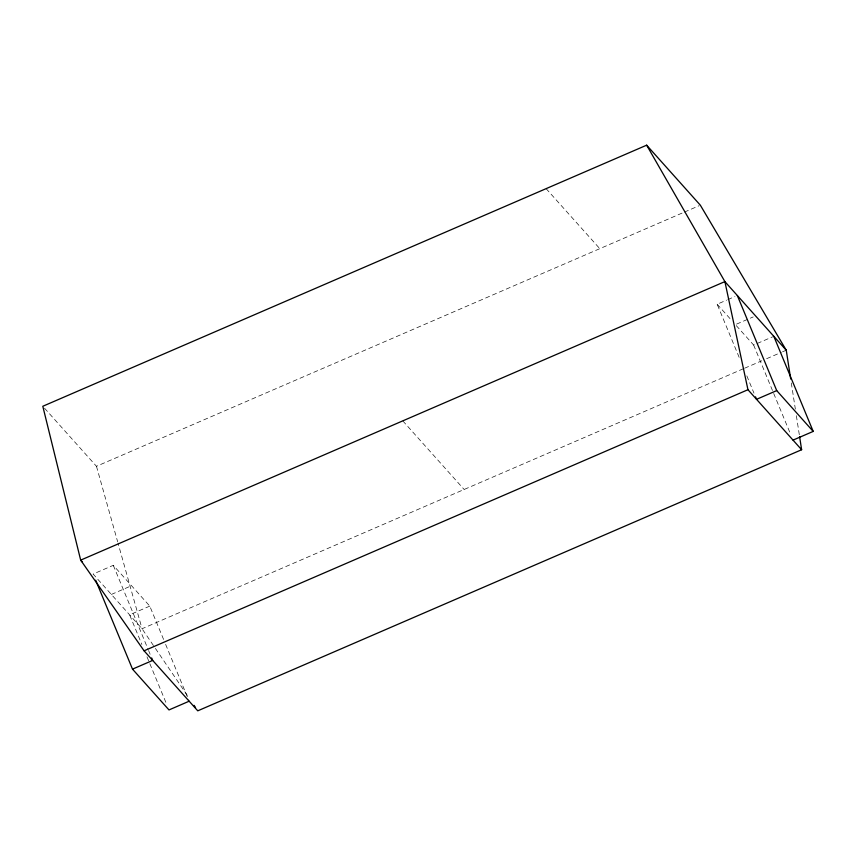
<?xml version="1.0" encoding="UTF-8"?>
<svg xmlns="http://www.w3.org/2000/svg" width="856" height="856" viewBox="0 0 856 856"><rect width="100%" height="100%" fill="white"/><g stroke="black" fill="none" stroke-linecap="round" stroke-linejoin="round"><path stroke-width="0.64" stroke-dasharray="4.28 3.21" d="M44.555 408.237L96.471 466.285L683.174 212.62M684.393 212.095L699.106 205.729M163.592 639.453L149.779 606.112L113.292 565.313L93.122 574.044L142.043 628.743L154.679 647.35M739.156 357.337L717.157 304.233L726.648 300.124M727.835 299.611L734.951 296.54M111.366 594.438L131.535 585.718M736.577 324.114L753.194 316.934M149.779 606.112L129.609 614.833L141.882 644.472M736.267 325.601L753.633 345.022L772.626 336.815M743.383 368.743L142.043 628.743L118 543.036M744.613 368.219L761.754 360.804M766.655 358.685L781.346 352.33M782.577 351.805L786.247 350.211M717.157 304.233L731.923 320.743M546.117 188.652L599.799 248.668M402.78 420.863L464.145 489.482M155.418 648.441L188.855 697.683M753.633 345.022L790.473 433.949M746.828 375.859L753.986 393.15M165.636 644.397L188.652 699.973M113.292 565.313L148.088 649.297M148.591 650.539L150.132 654.241M146.997 656.82L166.439 703.75M96.471 466.285L117.647 541.762M791.308 382.953L795.352 409.136M796.369 415.684L799.397 435.33"/><path stroke-width="1.28" d="M790.698 379.026L786.247 350.211L700.336 205.194L646.655 145.178L42.8 406.268L80.678 560.134L144.086 650.806L197.768 710.822L801.623 449.732L799.6 436.635M144.086 650.806L747.951 389.715L801.623 449.732M95.679 580.218L132.509 669.135L152.689 660.415L151.662 657.943M793.031 440.123L813.2 431.403L776.724 390.604L756.543 399.324L755.527 396.863M189.165 701.203L168.996 709.934L132.509 669.135M786.247 350.211L724.893 281.603L646.655 145.178M82.465 562.114L80.678 560.134L724.893 281.603L747.951 389.715M194.055 705.344L195.532 707.538M773.813 336.301L813.2 431.403M737.326 295.513L776.724 390.604"/></g></svg>
